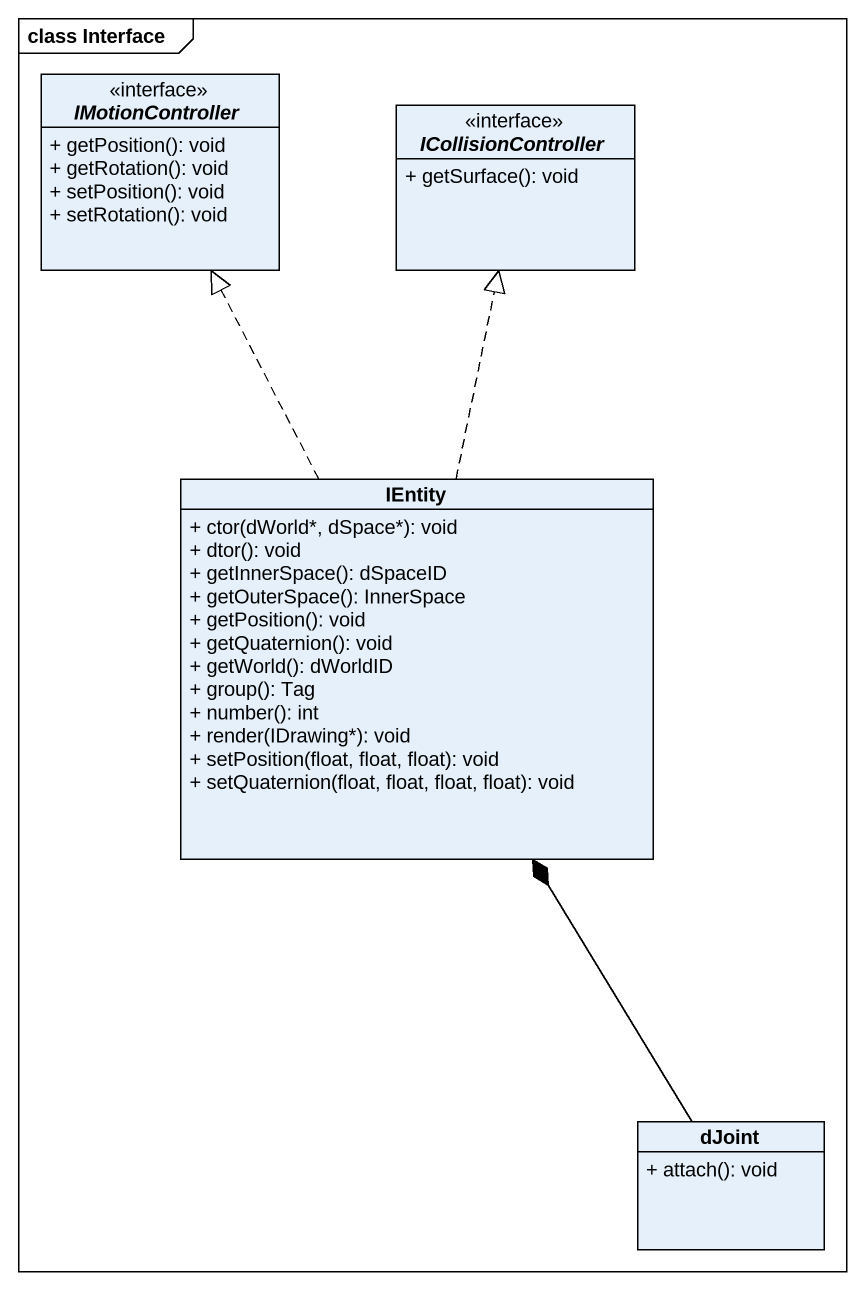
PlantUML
@startuml
mainframe class Interface
hide circle
hide empty members
skinparam classAttributeIconSize 0
interface IMotionController <<interface>> {
  + getPosition(): void
  + getRotation(): void
  + setPosition(): void
  + setRotation(): void
}
interface ICollisionController <<interface>> {
  + getSurface(): void
}
class IEntity {
  + ctor(dWorld*, dSpace*): void
  + dtor(): void
  + getInnerSpace(): dSpaceID
  + getOuterSpace(): InnerSpace
  + getPosition(): void
  + getQuaternion(): void
  + getWorld(): dWorldID
  + group(): Tag
  + number(): int
  + render(IDrawing*): void
  + setPosition(float, float, float): void
  + setQuaternion(float, float, float, float): void
}
class dJoint {
  + attach(): void
}
IEntity .up.|> IMotionController
IEntity .up.|> ICollisionController
dJoint -up-* IEntity
@enduml
